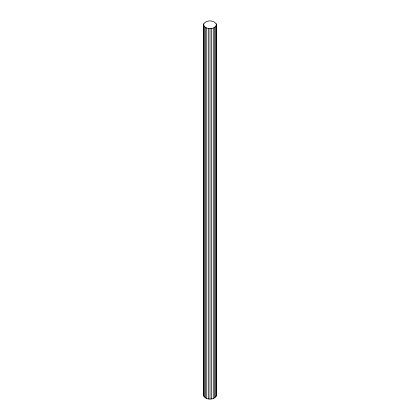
<?xml version="1.0" encoding="UTF-8"?>
<svg xmlns="http://www.w3.org/2000/svg" width="420" height="420" viewBox="0 0 420 420"><rect width="100%" height="100%" fill="white"/><g stroke="black" fill="none" stroke-linecap="round" stroke-linejoin="round"><path stroke-width="0.63" d="M203.49 24.759C205.018 19.609 214.982 19.609 216.51 24.759L216.51 395.241C214.982 400.391 205.018 400.391 203.49 395.241L203.49 24.759C205.018 29.904 214.982 29.904 216.51 24.759M203.49 395.241L203.716 394.27M216.284 394.27L216.51 395.241M216.284 23.782L216.284 396.218M215.639 26.639L215.639 397.12M214.604 27.416L214.604 397.897M213.255 28.009L213.255 398.496M211.685 28.387L211.685 398.874M210 28.513L210 399M208.315 28.387L208.315 398.874M206.745 28.009L206.745 398.496M205.396 27.416L205.396 397.897M204.362 26.639L204.362 397.12M203.716 23.782L203.716 396.218"/></g></svg>
